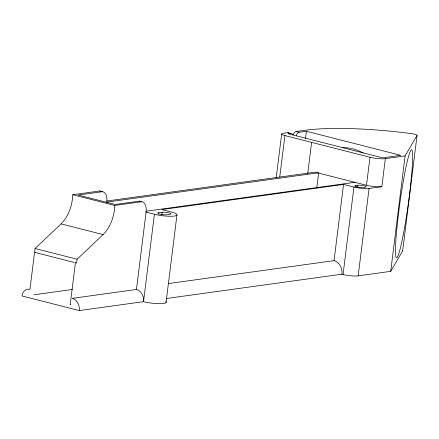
<?xml version="1.0" encoding="UTF-8"?>
<svg xmlns="http://www.w3.org/2000/svg" width="439" height="439" viewBox="0 0 439 439"><rect width="100%" height="100%" fill="white"/><g stroke="black" fill="none" stroke-linecap="round" stroke-linejoin="round"><path stroke-width="0.66" d="M75.387 262.983L70.174 304.831L70.377 304.436M165.69 301.522A14.361 2.639 7.1 0 1 159.878 303.678A14.361 2.639 7.1 0 1 143.526 301.67A10.344 8.379 82.1 0 0 136.458 289.46L146.094 212.125A11.623 6.47 -75.7 0 0 141.753 201.715L114.793 205.447A27.624 15.376 -75.7 0 1 106.233 231.095L103.121 234.596L77.099 259.229L76.622 263.06L76.084 262.846M146.094 212.125L154.413 214.248L143.526 301.67L79.294 310.565L21.95 295.941A8.615 6.98 82.1 0 1 29.934 289.306L35.065 248.512L61.087 223.879L64.198 220.378A27.624 15.376 -75.7 0 0 72.759 194.729L99.68 190.981L102.446 191.689A11.623 6.47 -75.7 0 1 106.781 202.105L318.171 172.829M158.633 214.095L158.803 212.739L162.139 212.278A4.884 0.9 7.1 0 1 168.905 212.888A4.884 0.9 7.1 0 1 170.003 214.287L166.661 214.748A4.884 0.9 7.1 0 1 159.895 214.139A4.884 0.9 7.1 0 1 158.803 212.739M161.799 214.989L162.139 212.278M166.052 302.487L176.939 215.072M276.169 178.08L281.668 133.939M279.764 176.862L284.911 135.569A7.897 1.454 7.1 0 1 283.144 133.313L287.726 132.677L290.733 133.445A4.308 2.398 -75.7 0 1 292.539 134.899M305.484 138.746L306.417 131.272L400.752 155.329L382.567 157.848L288.231 133.791L290.733 133.445M307.723 173.619L311.613 142.379M316.804 187.799L318.659 172.939M417.045 135.431L402.667 250.872L390.715 271.351L358.18 275.857A10.915 2.008 7.1 0 1 343.057 274.496L341.899 274.199A11.491 9.307 82.1 0 0 334.046 260.634L343.539 184.418L353.944 187.074A10.915 2.008 7.1 0 0 369.073 188.435L381.848 186.668L385.338 158.649L405.093 155.911L417.045 135.431A5.553 1.021 7.1 0 0 412.237 133.725L406.849 133.022A124.671 22.932 7.1 0 0 304.743 130.323L296.067 131.524A4.308 2.398 -75.7 0 0 293.329 134.757M343.057 274.496L353.944 187.074M355.48 186.827L355.65 185.472L357.319 185.242A4.884 0.9 7.1 0 1 364.085 185.851A4.884 0.9 7.1 0 1 365.177 187.244L363.508 187.475A4.884 0.9 7.1 0 1 356.742 186.866A4.884 0.9 7.1 0 1 355.65 185.472M357.066 187.277L357.319 185.242M381.848 186.668A11.079 2.036 7.1 0 1 366.494 185.285L369.984 157.266L284.911 135.569M358.18 275.857L369.073 188.435M390.715 271.351L405.093 155.911M296.067 131.524L299.074 132.293L306.417 131.272M102.446 191.689L78.153 195.053L115.15 204.486L139.47 201.133L141.753 201.715M106.721 201.018L315.059 172.17L366.494 185.285M145.814 211.252L355.167 182.262M343.539 184.418L161.848 209.579L171.1 211.938A14.361 2.639 7.1 0 1 174.316 216.043A14.361 2.639 7.1 0 1 154.413 214.248M33.748 294.827L72.402 289.471M168.631 283.539L334.046 260.634M136.458 289.46L72.226 298.355A10.344 8.379 82.1 0 1 79.294 310.565M166.31 298.515L341.899 274.199M35.663 252.54L34.999 252.447L74.312 262.467M72.759 194.729L114.793 205.447M61.087 223.879L103.121 234.596M35.065 248.512L77.099 259.229M75.53 262.127L75.717 262.527M99.68 190.981A11.623 6.47 -75.7 0 1 101.299 191.591M342.947 147.68A54.568 44.202 82.1 0 1 363.185 153.035M287.726 132.677A4.308 2.398 -75.7 0 1 289.098 133.28M296.33 135.525A4.308 2.398 -75.7 0 1 299.074 132.293M139.47 201.133A11.623 6.47 -75.7 0 1 140.573 201.446M385.338 158.649A11.079 2.036 7.1 0 1 369.984 157.266M402.47 250.449A5.553 1.021 7.1 0 1 402.667 250.872M403.046 235.858A54.568 4.209 -82.1 0 0 411.941 150.198A54.568 4.209 -82.1 0 0 397.136 225.739A54.568 4.209 -82.1 0 0 403.046 235.858"/></g></svg>
